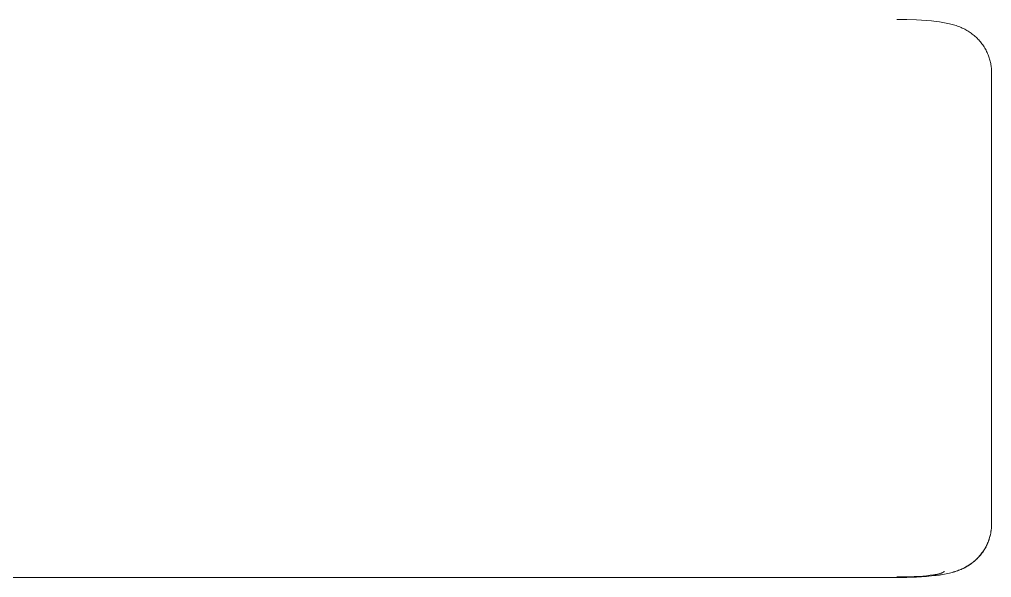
# Model space of a CAD drawing. Header units: millimetres. Extents: x -253 to 4295, y -442 to 2895.
# Drawn here: x 1642.3 to 1744.8, y 2455.2 to 2514.1 of the extents above; entities that cross this region are included whole.
import ezdxf

# ---------------------------------------------------------------- set-up
doc = ezdxf.new("R2010")
doc.units = ezdxf.units.MM
doc.layers.add('ZANO_R', color=7, linetype='Continuous', lineweight=0)

msp = doc.modelspace()

# ---------------------------------------------------------------- linework, layer by layer
at = {"layer": 'ZANO_R'}
for p, q in [((1734.83, 2514.09), (1735.89, 2514.08)), ((1735.89, 2514.08), (1736.92, 2514.04)), ((1736.92, 2514.04), (1737.99, 2513.97)), ((1737.99, 2513.97), (1738.5, 2513.93)), ((1738.5, 2513.93), (1738.98, 2513.87)), ((1738.98, 2513.87), (1739.35, 2513.82)), ((1739.35, 2513.82), (1739.71, 2513.77)), ((1739.71, 2513.77), (1740.06, 2513.7)), ((1740.06, 2513.7), (1740.41, 2513.63)), ((1740.41, 2513.63), (1740.68, 2513.56)), ((1740.68, 2513.56), (1740.82, 2513.52)), ((1740.82, 2513.52), (1740.96, 2513.48)), ((1740.96, 2513.48), (1741.09, 2513.43)), ((1741.09, 2513.43), (1741.23, 2513.39)), ((1741.23, 2513.39), (1741.36, 2513.34)), ((1741.36, 2513.34), (1741.5, 2513.29)), ((1741.5, 2513.29), (1741.62, 2513.23)), ((1741.62, 2513.23), (1741.75, 2513.18)), ((1741.75, 2513.18), (1741.87, 2513.12)), ((1741.87, 2513.12), (1742, 2513.06)), ((1742, 2513.06), (1742.12, 2512.99)), ((1742.12, 2512.99), (1742.24, 2512.92)), ((1742.24, 2512.92), (1742.36, 2512.85)), ((1742.36, 2512.85), (1742.47, 2512.78)), ((1742.47, 2512.78), (1742.58, 2512.71)), ((1742.58, 2512.71), (1742.69, 2512.63)), ((1742.69, 2512.63), (1742.8, 2512.55)), ((1742.8, 2512.55), (1742.9, 2512.47)), ((1742.9, 2512.47), (1743.01, 2512.38)), ((1743.01, 2512.38), (1743.11, 2512.3)), ((1743.11, 2512.3), (1743.21, 2512.21)), ((1743.21, 2512.21), (1743.3, 2512.11)), ((1743.3, 2512.11), (1743.39, 2512.02)), ((1743.39, 2512.02), (1743.49, 2511.92)), ((1743.49, 2511.92), (1743.57, 2511.82)), ((1743.57, 2511.82), (1743.66, 2511.72)), ((1743.66, 2511.72), (1743.74, 2511.62)), ((1743.74, 2511.62), (1743.82, 2511.51)), ((1743.82, 2511.51), (1743.9, 2511.41)), ((1743.9, 2511.41), (1743.98, 2511.3)), ((1743.98, 2511.3), (1744.05, 2511.18)), ((1744.05, 2511.18), (1744.12, 2511.07)), ((1744.12, 2511.07), (1744.18, 2510.96)), ((1744.18, 2510.96), (1744.25, 2510.84)), ((1744.25, 2510.84), (1744.31, 2510.72)), ((1744.31, 2510.72), (1744.37, 2510.6)), ((1744.37, 2510.6), (1744.42, 2510.48)), ((1744.42, 2510.48), (1744.47, 2510.36)), ((1744.47, 2510.36), (1744.51, 2510.25)), ((1744.51, 2510.25), (1744.55, 2510.13)), ((1744.55, 2510.13), (1744.59, 2510.02)), ((1744.59, 2510.02), (1744.63, 2509.9)), ((1744.63, 2509.9), (1744.66, 2509.79)), ((1744.66, 2509.79), (1744.69, 2509.67)), ((1744.69, 2509.67), (1744.72, 2509.55)), ((1744.72, 2509.55), (1744.74, 2509.43)), ((1744.74, 2509.43), (1744.76, 2509.31)), ((1744.76, 2509.31), (1744.78, 2509.19)), ((1744.78, 2509.19), (1744.8, 2509.07)), ((1744.8, 2509.07), (1744.81, 2508.95)), ((1744.81, 2508.95), (1744.82, 2508.83)), ((1744.82, 2508.83), (1744.83, 2508.71)), ((1744.83, 2508.71), (1744.83, 2508.59)), ((1744.83, 2508.59), (1744.83, 2508.47)), ((1744.83, 2480.69), (1744.83, 2508.47)), ((1744.83, 2460.85), (1744.83, 2480.69)), ((1744.76, 2460.01), (1744.74, 2459.89)), ((1744.77, 2460.06), (1744.75, 2459.9)), ((1744.78, 2460.13), (1744.76, 2460.01)), ((1744.8, 2460.23), (1744.77, 2460.06)), ((1744.8, 2460.25), (1744.78, 2460.13)), ((1744.81, 2460.37), (1744.8, 2460.25)), ((1744.82, 2460.49), (1744.81, 2460.37)), ((1744.83, 2460.61), (1744.82, 2460.49)), ((1744.83, 2460.85), (1744.83, 2460.73)), ((1744.83, 2460.73), (1744.83, 2460.61)), ((1744.53, 2459.1), (1744.47, 2458.94)), ((1744.51, 2459.07), (1744.47, 2458.96)), ((1744.55, 2459.19), (1744.51, 2459.07)), ((1744.58, 2459.26), (1744.53, 2459.1)), ((1744.59, 2459.3), (1744.55, 2459.19)), ((1744.63, 2459.42), (1744.58, 2459.26)), ((1744.63, 2459.42), (1744.59, 2459.3)), ((1744.68, 2459.58), (1744.63, 2459.42)), ((1744.66, 2459.53), (1744.63, 2459.42)), ((1744.69, 2459.65), (1744.66, 2459.53)), ((1744.71, 2459.74), (1744.68, 2459.58)), ((1744.72, 2459.77), (1744.69, 2459.65)), ((1744.75, 2459.9), (1744.71, 2459.74)), ((1744.74, 2459.89), (1744.72, 2459.77)), ((1743.98, 2458.02), (1743.9, 2457.92)), ((1743.98, 2458.01), (1743.9, 2457.9)), ((1744.05, 2458.14), (1743.98, 2458.02)), ((1744.05, 2458.12), (1743.98, 2458.01)), ((1744.12, 2458.25), (1744.05, 2458.14)), ((1744.12, 2458.23), (1744.05, 2458.12)), ((1744.18, 2458.37), (1744.12, 2458.25)), ((1744.18, 2458.35), (1744.12, 2458.23)), ((1744.25, 2458.48), (1744.18, 2458.37)), ((1744.25, 2458.46), (1744.18, 2458.35)), ((1744.31, 2458.6), (1744.25, 2458.48)), ((1744.31, 2458.58), (1744.25, 2458.46)), ((1744.37, 2458.72), (1744.31, 2458.6)), ((1744.37, 2458.7), (1744.31, 2458.58)), ((1744.42, 2458.84), (1744.37, 2458.72)), ((1744.42, 2458.82), (1744.37, 2458.7)), ((1744.47, 2458.96), (1744.42, 2458.84)), ((1744.47, 2458.94), (1744.42, 2458.82)), ((1743, 2456.94), (1742.9, 2456.85)), ((1743.1, 2457.02), (1743, 2456.94)), ((1743.1, 2457.01), (1743, 2456.92)), ((1743.2, 2457.11), (1743.1, 2457.02)), ((1743.2, 2457.1), (1743.1, 2457.01)), ((1743.3, 2457.21), (1743.2, 2457.11)), ((1743.3, 2457.19), (1743.2, 2457.1)), ((1743.39, 2457.3), (1743.3, 2457.21)), ((1743.39, 2457.28), (1743.3, 2457.19)), ((1743.49, 2457.4), (1743.39, 2457.3)), ((1743.49, 2457.38), (1743.39, 2457.28)), ((1743.57, 2457.5), (1743.49, 2457.4)), ((1743.57, 2457.48), (1743.49, 2457.38)), ((1743.66, 2457.6), (1743.57, 2457.5)), ((1743.66, 2457.58), (1743.57, 2457.48)), ((1743.74, 2457.7), (1743.66, 2457.6)), ((1743.74, 2457.68), (1743.66, 2457.58)), ((1743.82, 2457.81), (1743.74, 2457.7)), ((1743.82, 2457.79), (1743.74, 2457.68)), ((1743.9, 2457.92), (1743.82, 2457.81)), ((1743.9, 2457.9), (1743.82, 2457.79)), ((1741.23, 2455.93), (1741.09, 2455.89)), ((1741.23, 2455.91), (1741.09, 2455.87)), ((1741.36, 2455.98), (1741.23, 2455.93)), ((1741.36, 2455.96), (1741.23, 2455.91)), ((1741.5, 2456.03), (1741.36, 2455.98)), ((1741.5, 2456.02), (1741.36, 2455.96)), ((1741.62, 2456.09), (1741.5, 2456.03)), ((1741.62, 2456.07), (1741.5, 2456.02)), ((1741.75, 2456.14), (1741.62, 2456.09)), ((1741.75, 2456.13), (1741.62, 2456.07)), ((1741.87, 2456.2), (1741.75, 2456.14)), ((1741.87, 2456.18), (1741.75, 2456.13)), ((1742, 2456.26), (1741.87, 2456.2)), ((1742, 2456.25), (1741.87, 2456.18)), ((1742.12, 2456.33), (1742, 2456.26)), ((1742.12, 2456.31), (1742, 2456.25)), ((1742.24, 2456.4), (1742.12, 2456.33)), ((1742.24, 2456.38), (1742.12, 2456.31)), ((1742.36, 2456.47), (1742.24, 2456.4)), ((1742.36, 2456.45), (1742.24, 2456.38)), ((1742.47, 2456.54), (1742.36, 2456.47)), ((1742.47, 2456.52), (1742.36, 2456.45)), ((1742.58, 2456.61), (1742.47, 2456.54)), ((1742.58, 2456.6), (1742.47, 2456.52)), ((1742.69, 2456.69), (1742.58, 2456.61)), ((1742.69, 2456.67), (1742.58, 2456.6)), ((1742.8, 2456.77), (1742.69, 2456.69)), ((1742.8, 2456.75), (1742.69, 2456.67)), ((1742.9, 2456.85), (1742.8, 2456.77)), ((1742.9, 2456.83), (1742.8, 2456.75)), ((1743, 2456.92), (1742.9, 2456.83)), ((1734.83, 2455.23), (1594.83, 2455.23)), ((1734.83, 2455.21), (1594.83, 2455.21)), ((1735.74, 2455.28), (1734.83, 2455.27)), ((1735.89, 2455.24), (1734.83, 2455.23)), ((1735.89, 2455.22), (1734.83, 2455.21)), ((1736.67, 2455.31), (1735.74, 2455.28)), ((1736.92, 2455.28), (1735.89, 2455.24)), ((1736.92, 2455.26), (1735.89, 2455.22)), ((1737.57, 2455.37), (1736.67, 2455.31)), ((1737.99, 2455.35), (1736.92, 2455.28)), ((1737.99, 2455.33), (1736.92, 2455.26)), ((1737.98, 2455.41), (1737.57, 2455.37)), ((1738.37, 2455.45), (1737.98, 2455.41)), ((1738.5, 2455.39), (1737.99, 2455.35)), ((1738.5, 2455.38), (1737.99, 2455.33)), ((1738.71, 2455.5), (1738.37, 2455.45)), ((1738.98, 2455.45), (1738.5, 2455.39)), ((1738.98, 2455.43), (1738.5, 2455.38)), ((1738.87, 2455.52), (1738.71, 2455.5)), ((1739.02, 2455.55), (1738.87, 2455.52)), ((1739.34, 2455.5), (1738.98, 2455.45)), ((1739.34, 2455.48), (1738.98, 2455.43)), ((1739.15, 2455.57), (1739.02, 2455.55)), ((1739.27, 2455.6), (1739.15, 2455.57)), ((1739.38, 2455.63), (1739.27, 2455.6)), ((1739.7, 2455.55), (1739.34, 2455.5)), ((1739.7, 2455.53), (1739.34, 2455.48)), ((1739.43, 2455.64), (1739.38, 2455.63)), ((1739.48, 2455.66), (1739.43, 2455.64)), ((1739.53, 2455.67), (1739.48, 2455.66)), ((1739.57, 2455.69), (1739.53, 2455.67)), ((1739.6, 2455.7), (1739.57, 2455.69)), ((1739.64, 2455.72), (1739.6, 2455.7)), ((1739.66, 2455.72), (1739.64, 2455.72)), ((1739.67, 2455.73), (1739.66, 2455.72)), ((1739.69, 2455.74), (1739.67, 2455.73)), ((1739.7, 2455.75), (1739.69, 2455.74)), ((1739.71, 2455.75), (1739.7, 2455.75)), ((1740.05, 2455.62), (1739.7, 2455.55)), ((1740.05, 2455.6), (1739.7, 2455.53)), ((1739.73, 2455.76), (1739.71, 2455.75)), ((1739.74, 2455.77), (1739.73, 2455.76)), ((1739.75, 2455.77), (1739.74, 2455.77)), ((1739.76, 2455.78), (1739.75, 2455.77)), ((1739.77, 2455.79), (1739.76, 2455.78)), ((1739.78, 2455.8), (1739.77, 2455.79)), ((1739.77, 2455.79), (1739.77, 2455.79)), ((1739.79, 2455.8), (1739.78, 2455.8)), ((1739.78, 2455.8), (1739.78, 2455.8)), ((1739.8, 2455.81), (1739.79, 2455.81)), ((1739.79, 2455.81), (1739.79, 2455.81)), ((1739.79, 2455.81), (1739.79, 2455.8)), ((1739.81, 2455.82), (1739.8, 2455.82)), ((1739.8, 2455.82), (1739.8, 2455.82)), ((1739.8, 2455.82), (1739.8, 2455.81)), ((1739.82, 2455.83), (1739.81, 2455.83)), ((1739.81, 2455.83), (1739.81, 2455.83)), ((1739.81, 2455.83), (1739.81, 2455.82)), ((1739.83, 2455.85), (1739.82, 2455.85)), ((1739.82, 2455.85), (1739.82, 2455.85)), ((1739.82, 2455.85), (1739.82, 2455.84)), ((1739.82, 2455.84), (1739.82, 2455.84)), ((1739.82, 2455.84), (1739.82, 2455.83)), ((1739.83, 2455.89), (1739.83, 2455.88)), ((1739.83, 2455.88), (1739.83, 2455.88)), ((1739.83, 2455.88), (1739.83, 2455.88)), ((1739.83, 2455.88), (1739.83, 2455.87)), ((1739.83, 2455.87), (1739.83, 2455.87)), ((1739.83, 2455.87), (1739.83, 2455.87)), ((1739.83, 2455.87), (1739.83, 2455.86)), ((1739.83, 2455.86), (1739.83, 2455.86)), ((1739.83, 2455.86), (1739.83, 2455.86)), ((1739.83, 2455.86), (1739.83, 2455.85)), ((1740.23, 2455.65), (1740.05, 2455.62)), ((1740.23, 2455.64), (1740.05, 2455.6)), ((1740.41, 2455.69), (1740.23, 2455.65)), ((1740.41, 2455.68), (1740.23, 2455.64)), ((1740.68, 2455.76), (1740.41, 2455.69)), ((1740.68, 2455.75), (1740.41, 2455.68)), ((1740.82, 2455.8), (1740.68, 2455.76)), ((1740.82, 2455.78), (1740.68, 2455.75)), ((1740.96, 2455.84), (1740.82, 2455.8)), ((1740.96, 2455.82), (1740.82, 2455.78)), ((1741.09, 2455.89), (1740.96, 2455.84)), ((1741.09, 2455.87), (1740.96, 2455.82))]:
    msp.add_line(p, q, dxfattribs=at)

doc.saveas('drawing.dxf')
